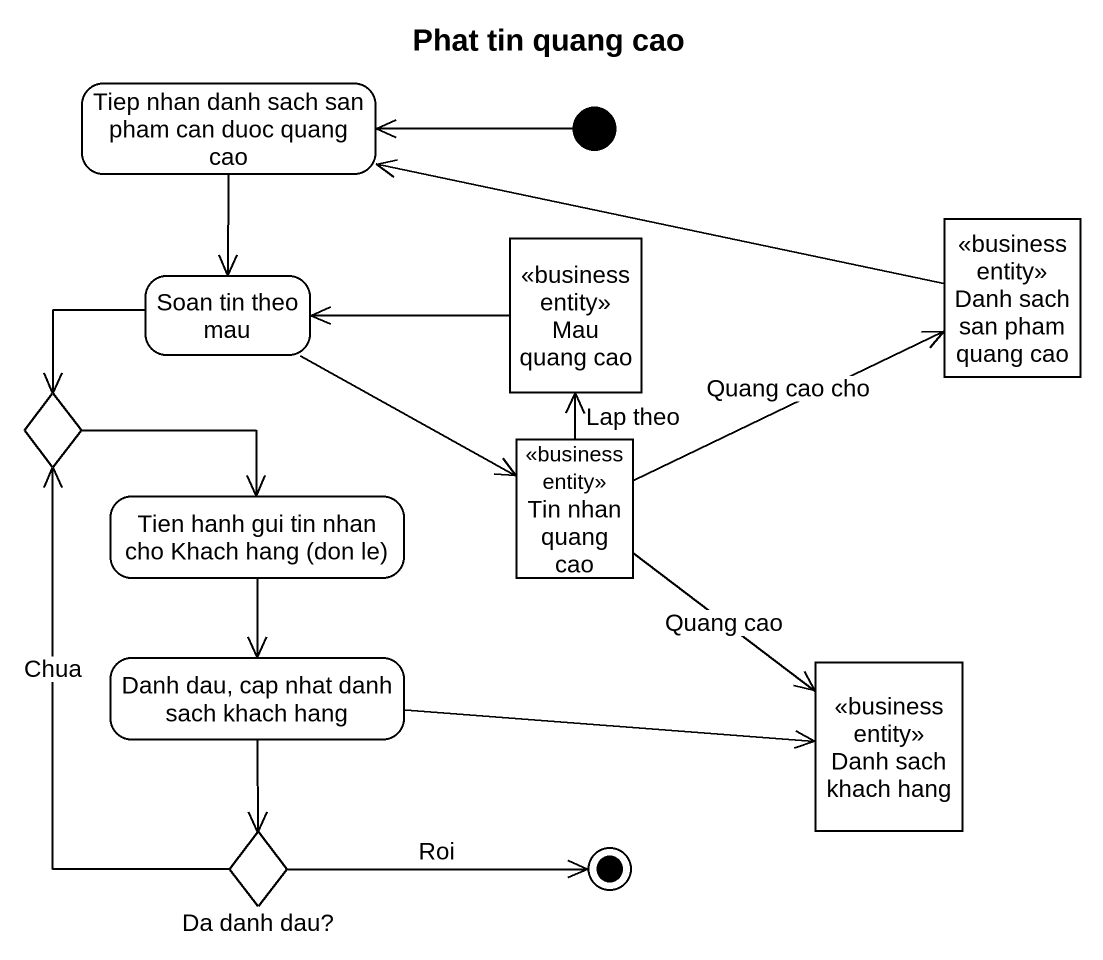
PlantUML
@startuml
title Phat tin quang cao
hide empty description
state "Tiep nhan danh sach san pham can duoc quang cao" as Tiep_nhan_danh_sach_san
state "Danh sach san pham quang cao" as Danh_sach_san_pham_quang_cao <<business entity>>
state "Soan tin theo mau" as Soan_tin_theo_mau
state "Mau quang cao" as Mau_quang_cao <<business entity>>
state choice1 <<choice>>
state "Tien hanh gui tin nhan cho Khach hang (don le)" as Tien_hanh_gui_tin_nhan_cho
state "Tin nhan quang cao" as Tin_nhan_quang_cao <<business entity>>
state "Danh dau, cap nhat danh sach khach hang" as Danh_dau_cap_nhat_danh_sach
state "Danh sach khach hang" as Danh_sach_khach_hang <<business entity>>
state "Da danh dau?" as Da_danh_dau <<choice>>
[*] -left-> Tiep_nhan_danh_sach_san
Tiep_nhan_danh_sach_san --> Soan_tin_theo_mau
Danh_sach_san_pham_quang_cao -left-> Tiep_nhan_danh_sach_san
Soan_tin_theo_mau --> choice1
Soan_tin_theo_mau -right-> Tin_nhan_quang_cao
Mau_quang_cao -left-> Soan_tin_theo_mau
choice1 -right-> Tien_hanh_gui_tin_nhan_cho
Tien_hanh_gui_tin_nhan_cho --> Danh_dau_cap_nhat_danh_sach
Tin_nhan_quang_cao -right-> Danh_sach_san_pham_quang_cao : Quang cao cho
Tin_nhan_quang_cao -up-> Mau_quang_cao : Lap theo
Tin_nhan_quang_cao --> Danh_sach_khach_hang : Quang cao
Danh_dau_cap_nhat_danh_sach -right-> Danh_sach_khach_hang
Danh_dau_cap_nhat_danh_sach --> Da_danh_dau
Da_danh_dau -up-> choice1 : Chua
Da_danh_dau -right-> [*] : Roi
@enduml
